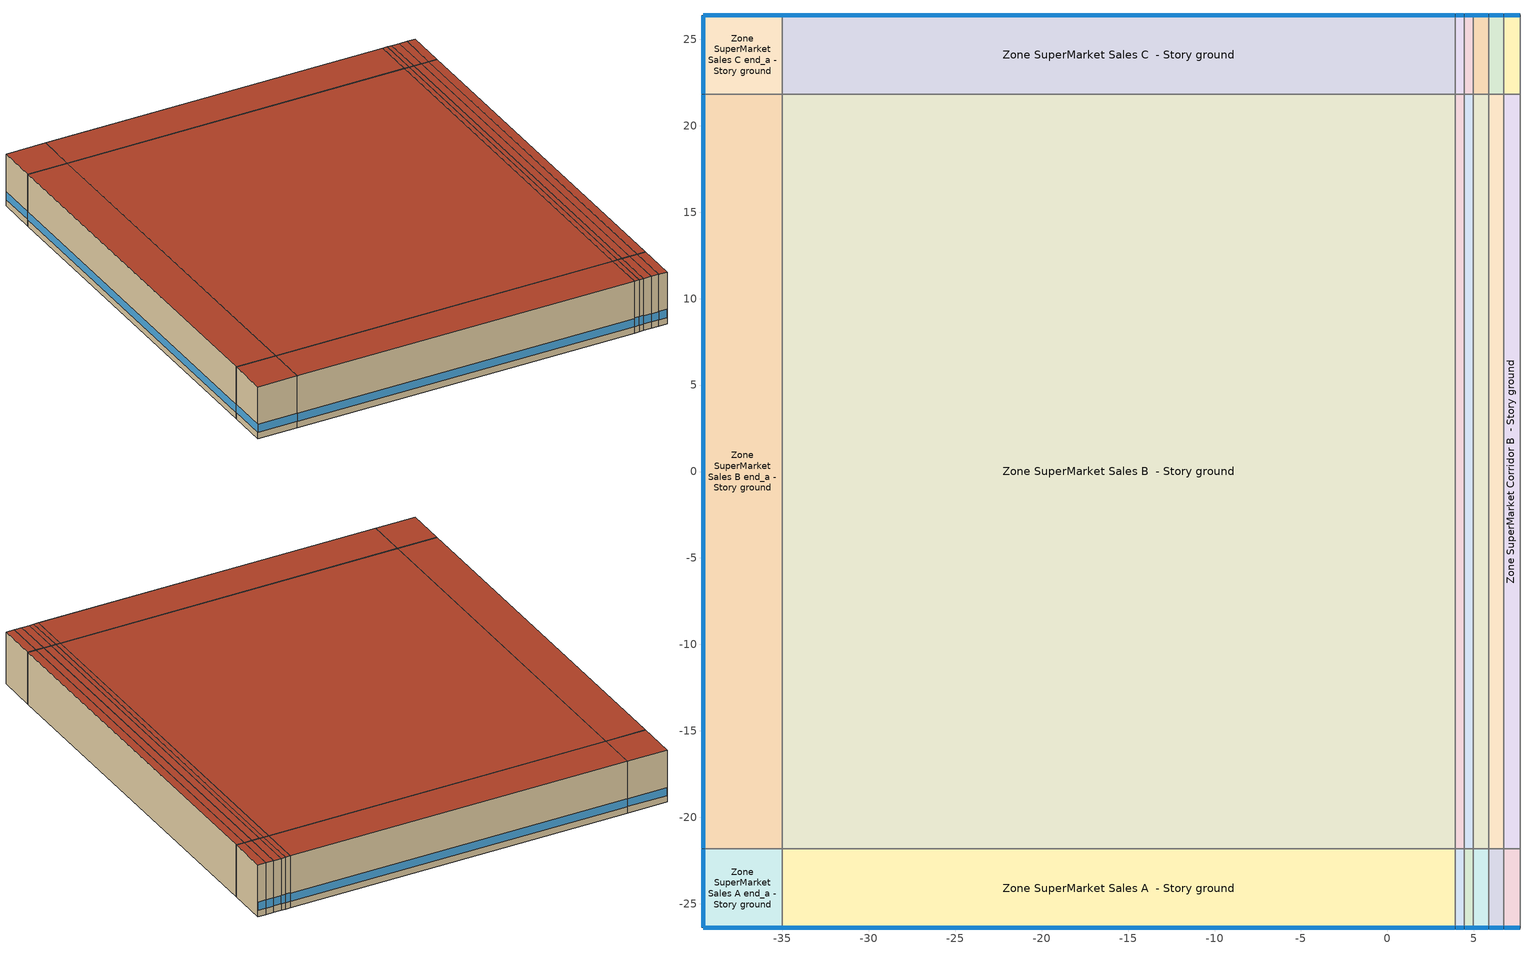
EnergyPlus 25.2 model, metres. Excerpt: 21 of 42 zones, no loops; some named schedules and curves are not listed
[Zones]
Zone SuperMarket Corridor A  - Story ground
 floor ground (Foundation F 0.9W/m*K Perim 0.93m Area 4.27m2): 6.74,-26.4 6.74,-21.82 7.67,-21.82 7.67,-26.4 z0
 wall outside (Typical Insulated Exterior Mass Wall R-11.11): 6.74,-26.4 7.67,-26.4 z0:6.1
 wall to Zone SuperMarket Meeting A  - Story ground (Typical Interior Wall): 6.74,-21.82 6.74,-26.4 z0:6.1
 wall to Zone SuperMarket Corridor B  - Story ground (Typical Interior Wall): 7.67,-21.82 6.74,-21.82 z0:6.1
 wall to Zone SuperMarket Elec/MechRoom A  - Story ground (Typical Interior Wall): 7.67,-26.4 7.67,-21.82 z0:6.1
 window (U 0.36 SHGC 0.38 Simple Glazing): 6.76,-26.4 7.65,-26.4 z0.76:1.73
 roof outside (Typical IEAD Roof R-31.25): 7.67,-26.4 7.67,-21.82 6.74,-21.82 6.74,-26.4 z6.1
Zone SuperMarket Corridor B  - Story ground
 floor ground (Foundation F 0.9W/m*K Perim 0.0m Area 40.79m2): 6.74,-21.82 6.74,21.82 7.67,21.82 7.67,-21.82 z0
 wall to Zone SuperMarket Meeting B  - Story ground (Typical Interior Wall): 6.74,21.82 6.74,-21.82 z0:6.1
 wall to Zone SuperMarket Corridor C  - Story ground (Typical Interior Wall): 7.67,21.82 6.74,21.82 z0:6.1
 wall to Zone SuperMarket Elec/MechRoom B  - Story ground (Typical Interior Wall): 7.67,-21.82 7.67,21.82 z0:6.1
 roof outside (Typical IEAD Roof R-31.25): 7.67,-21.82 7.67,21.82 6.74,21.82 6.74,-21.82 z6.1
Zone SuperMarket Corridor C  - Story ground
 floor ground (Foundation F 0.9W/m*K Perim 0.93m Area 4.27m2): 6.74,21.82 6.74,26.4 7.67,26.4 7.67,21.82 z0
 wall outside (Typical Insulated Exterior Mass Wall R-11.11): 7.67,26.4 6.74,26.4 z0:6.1
 wall to Zone SuperMarket Meeting C  - Story ground (Typical Interior Wall): 6.74,26.4 6.74,21.82 z0:6.1
 wall to Zone SuperMarket Elec/MechRoom C  - Story ground (Typical Interior Wall): 7.67,21.82 7.67,26.4 z0:6.1
 window (U 0.36 SHGC 0.38 Simple Glazing): 7.65,26.4 6.76,26.4 z0.76:1.73
 roof outside (Typical IEAD Roof R-31.25): 7.67,21.82 7.67,26.4 6.74,26.4 6.74,21.82 z6.1
Zone SuperMarket Dining A  - Story ground
 floor ground (Foundation F 0.9W/m*K Perim 0.88m Area 4.02m2): 4.98,-26.4 4.98,-21.82 5.86,-21.82 5.86,-26.4 z0
 wall outside (Typical Insulated Exterior Mass Wall R-11.11): 4.98,-26.4 5.86,-26.4 z0:6.1
 wall to Zone SuperMarket Vestibule A  - Story ground (Typical Interior Wall): 4.98,-21.82 4.98,-26.4 z0:6.1
 wall to Zone SuperMarket Dining B  - Story ground (Typical Interior Wall): 5.86,-21.82 4.98,-21.82 z0:6.1
 wall to Zone SuperMarket Meeting A  - Story ground (Typical Interior Wall): 5.86,-26.4 5.86,-21.82 z0:6.1
 window (U 0.36 SHGC 0.38 Simple Glazing): 5.01,-26.4 5.83,-26.4 z0.76:1.73
 roof outside (Typical IEAD Roof R-31.25): 5.86,-26.4 5.86,-21.82 4.98,-21.82 4.98,-26.4 z6.1
Zone SuperMarket Dining B  - Story ground
 floor ground (Foundation F 0.9W/m*K Perim 0.0m Area 38.37m2): 4.98,-21.82 4.98,21.82 5.86,21.82 5.86,-21.82 z0
 wall to Zone SuperMarket Vestibule B  - Story ground (Typical Interior Wall): 4.98,21.82 4.98,-21.82 z0:6.1
 wall to Zone SuperMarket Dining C  - Story ground (Typical Interior Wall): 5.86,21.82 4.98,21.82 z0:6.1
 wall to Zone SuperMarket Meeting B  - Story ground (Typical Interior Wall): 5.86,-21.82 5.86,21.82 z0:6.1
 roof outside (Typical IEAD Roof R-31.25): 5.86,-21.82 5.86,21.82 4.98,21.82 4.98,-21.82 z6.1
Zone SuperMarket Dining C  - Story ground
 floor ground (Foundation F 0.9W/m*K Perim 0.88m Area 4.02m2): 4.98,21.82 4.98,26.4 5.86,26.4 5.86,21.82 z0
 wall outside (Typical Insulated Exterior Mass Wall R-11.11): 5.86,26.4 4.98,26.4 z0:6.1
 wall to Zone SuperMarket Vestibule C  - Story ground (Typical Interior Wall): 4.98,26.4 4.98,21.82 z0:6.1
 wall to Zone SuperMarket Meeting C  - Story ground (Typical Interior Wall): 5.86,21.82 5.86,26.4 z0:6.1
 window (U 0.36 SHGC 0.38 Simple Glazing): 5.83,26.4 5.01,26.4 z0.76:1.73
 roof outside (Typical IEAD Roof R-31.25): 5.86,21.82 5.86,26.4 4.98,26.4 4.98,21.82 z6.1
Zone SuperMarket Meeting A  - Story ground
 floor ground (Foundation F 0.9W/m*K Perim 0.88m Area 4.02m2): 5.86,-26.4 5.86,-21.82 6.74,-21.82 6.74,-26.4 z0
 wall outside (Typical Insulated Exterior Mass Wall R-11.11): 5.86,-26.4 6.74,-26.4 z0:6.1
 wall to Zone SuperMarket Meeting B  - Story ground (Typical Interior Wall): 6.74,-21.82 5.86,-21.82 z0:6.1
 window (U 0.36 SHGC 0.38 Simple Glazing): 5.89,-26.4 6.71,-26.4 z0.76:1.73
 roof outside (Typical IEAD Roof R-31.25): 6.74,-26.4 6.74,-21.82 5.86,-21.82 5.86,-26.4 z6.1
Zone SuperMarket Meeting B  - Story ground
 floor ground (Foundation F 0.9W/m*K Perim 0.0m Area 38.37m2): 5.86,-21.82 5.86,21.82 6.74,21.82 6.74,-21.82 z0
 wall to Zone SuperMarket Meeting C  - Story ground (Typical Interior Wall): 6.74,21.82 5.86,21.82 z0:6.1
 roof outside (Typical IEAD Roof R-31.25): 6.74,-21.82 6.74,21.82 5.86,21.82 5.86,-21.82 z6.1
Zone SuperMarket Meeting C  - Story ground
 floor ground (Foundation F 0.9W/m*K Perim 0.88m Area 4.02m2): 5.86,21.82 5.86,26.4 6.74,26.4 6.74,21.82 z0
 wall outside (Typical Insulated Exterior Mass Wall R-11.11): 6.74,26.4 5.86,26.4 z0:6.1
 window (U 0.36 SHGC 0.38 Simple Glazing): 6.71,26.4 5.89,26.4 z0.76:1.73
 roof outside (Typical IEAD Roof R-31.25): 6.74,21.82 6.74,26.4 5.86,26.4 5.86,21.82 z6.1
Zone SuperMarket Office A  - Story ground
 floor ground (Foundation F 0.9W/m*K Perim 0.53m Area 2.43m2): 3.92,-26.4 3.92,-21.82 4.45,-21.82 4.45,-26.4 z0
 wall outside (Typical Insulated Exterior Mass Wall R-11.11): 3.92,-26.4 4.45,-26.4 z0:6.1
 wall to Zone SuperMarket Sales A  - Story ground (Typical Interior Wall): 3.92,-21.82 3.92,-26.4 z0:6.1
 wall to Zone SuperMarket Office B  - Story ground (Typical Interior Wall): 4.45,-21.82 3.92,-21.82 z0:6.1
 wall to Zone SuperMarket Vestibule A  - Story ground (Typical Interior Wall): 4.45,-26.4 4.45,-21.82 z0:6.1
 window (U 0.36 SHGC 0.38 Simple Glazing): 3.95,-26.4 4.43,-26.4 z0.76:1.77
 roof outside (Typical IEAD Roof R-31.25): 4.45,-26.4 4.45,-21.82 3.92,-21.82 3.92,-26.4 z6.1
Zone SuperMarket Office B  - Story ground
 floor ground (Foundation F 0.9W/m*K Perim 0.0m Area 23.16m2): 3.92,-21.82 3.92,21.82 4.45,21.82 4.45,-21.82 z0
 wall to Zone SuperMarket Sales B  - Story ground (Typical Interior Wall): 3.92,21.82 3.92,-21.82 z0:6.1
 wall to Zone SuperMarket Office C  - Story ground (Typical Interior Wall): 4.45,21.82 3.92,21.82 z0:6.1
 wall to Zone SuperMarket Vestibule B  - Story ground (Typical Interior Wall): 4.45,-21.82 4.45,21.82 z0:6.1
 roof outside (Typical IEAD Roof R-31.25): 4.45,-21.82 4.45,21.82 3.92,21.82 3.92,-21.82 z6.1
Zone SuperMarket Office C  - Story ground
 floor ground (Foundation F 0.9W/m*K Perim 0.53m Area 2.43m2): 3.92,21.82 3.92,26.4 4.45,26.4 4.45,21.82 z0
 wall outside (Typical Insulated Exterior Mass Wall R-11.11): 4.45,26.4 3.92,26.4 z0:6.1
 wall to Zone SuperMarket Sales C  - Story ground (Typical Interior Wall): 3.92,26.4 3.92,21.82 z0:6.1
 wall to Zone SuperMarket Vestibule C  - Story ground (Typical Interior Wall): 4.45,21.82 4.45,26.4 z0:6.1
 window (U 0.36 SHGC 0.38 Simple Glazing): 4.43,26.4 3.95,26.4 z0.76:1.77
 roof outside (Typical IEAD Roof R-31.25): 4.45,21.82 4.45,26.4 3.92,26.4 3.92,21.82 z6.1
Zone SuperMarket Sales A  - Story ground
 floor ground (Foundation F 0.9W/m*K Perim 38.94m Area 178.05m2): -35.02,-26.4 -35.02,-21.82 3.92,-21.82 3.92,-26.4 z0
 wall outside (Typical Insulated Exterior Mass Wall R-11.11): -35.02,-26.4 3.92,-26.4 z0:6.1
 wall to Zone SuperMarket Sales A end_a - Story ground (Typical Interior Wall): -35.02,-21.82 -35.02,-26.4 z0:6.1
 wall to Zone SuperMarket Sales B  - Story ground (Typical Interior Wall): 3.92,-21.82 -35.02,-21.82 z0:6.1
 window (U 0.36 SHGC 0.38 Simple Glazing): -35,-26.4 3.89,-26.4 z0.76:1.68
 roof outside (Typical IEAD Roof R-31.25): 3.92,-26.4 3.92,-21.82 -35.02,-21.82 -35.02,-26.4 z6.1
Zone SuperMarket Sales A end_a - Story ground
 floor ground (Foundation F 0.9W/m*K Perim 9.14m Area 20.9m2): -39.59,-26.4 -39.59,-21.82 -35.02,-21.82 -35.02,-26.4 z0
 wall outside (Typical Insulated Exterior Mass Wall R-11.11): -39.59,-21.82 -39.59,-26.4 -35.02,-26.4 z0:6.1
 wall to Zone SuperMarket Sales B end_a - Story ground (Typical Interior Wall): -35.02,-21.82 -39.59,-21.82 z0:6.1
 window (U 0.36 SHGC 0.38 Simple Glazing): -39.59,-21.85 -39.59,-26.37 / -39.57,-26.4 -35.05,-26.4 z0.76:1.69
 roof outside (Typical IEAD Roof R-31.25): -35.02,-26.4 -35.02,-21.82 -39.59,-21.82 -39.59,-26.4 z6.1
Zone SuperMarket Sales B  - Story ground
 floor ground (Foundation F 0.9W/m*K Perim 0.0m Area 1699.8m2): -35.02,-21.82 -35.02,21.82 3.92,21.82 3.92,-21.82 z0
 wall to Zone SuperMarket Sales B end_a - Story ground (Typical Interior Wall): -35.02,21.82 -35.02,-21.82 z0:6.1
 wall to Zone SuperMarket Sales C  - Story ground (Typical Interior Wall): 3.92,21.82 -35.02,21.82 z0:6.1
 roof outside (Typical IEAD Roof R-31.25): 3.92,-21.82 3.92,21.82 -35.02,21.82 -35.02,-21.82 z6.1
Zone SuperMarket Sales B end_a - Story ground
 floor ground (Foundation F 0.9W/m*K Perim 43.65m Area 199.56m2): -39.59,-21.82 -39.59,21.82 -35.02,21.82 -35.02,-21.82 z0
 wall outside (Typical Insulated Exterior Mass Wall R-11.11): -39.59,21.82 -39.59,-21.82 z0:6.1
 wall to Zone SuperMarket Sales C end_a - Story ground (Typical Interior Wall): -35.02,21.82 -39.59,21.82 z0:6.1
 window (U 0.36 SHGC 0.38 Simple Glazing): -39.59,21.8 -39.59,-21.8 z0.76:1.68
 roof outside (Typical IEAD Roof R-31.25): -35.02,-21.82 -35.02,21.82 -39.59,21.82 -39.59,-21.82 z6.1
Zone SuperMarket Sales C  - Story ground
 floor ground (Foundation F 0.9W/m*K Perim 38.94m Area 178.05m2): -35.02,21.82 -35.02,26.4 3.92,26.4 3.92,21.82 z0
 wall outside (Typical Insulated Exterior Mass Wall R-11.11): 3.92,26.4 -35.02,26.4 z0:6.1
 wall to Zone SuperMarket Sales C end_a - Story ground (Typical Interior Wall): -35.02,26.4 -35.02,21.82 z0:6.1
 window (U 0.36 SHGC 0.38 Simple Glazing): 3.89,26.4 -35,26.4 z0.76:1.68
 roof outside (Typical IEAD Roof R-31.25): 3.92,21.82 3.92,26.4 -35.02,26.4 -35.02,21.82 z6.1
Zone SuperMarket Sales C end_a - Story ground
 floor ground (Foundation F 0.9W/m*K Perim 9.14m Area 20.9m2): -39.59,21.82 -39.59,26.4 -35.02,26.4 -35.02,21.82 z0
 wall outside (Typical Insulated Exterior Mass Wall R-11.11): -35.02,26.4 -39.59,26.4 -39.59,21.82 z0:6.1
 window (U 0.36 SHGC 0.38 Simple Glazing): -39.59,26.37 -39.59,21.85 / -35.05,26.4 -39.57,26.4 z0.76:1.69
 roof outside (Typical IEAD Roof R-31.25): -35.02,21.82 -35.02,26.4 -39.59,26.4 -39.59,21.82 z6.1
Zone SuperMarket Vestibule A  - Story ground
 floor ground (Foundation F 0.9W/m*K Perim 0.53m Area 2.43m2): 4.45,-26.4 4.45,-21.82 4.98,-21.82 4.98,-26.4 z0
 wall outside (Typical Insulated Exterior Mass Wall R-11.11): 4.45,-26.4 4.98,-26.4 z0:6.1
 wall to Zone SuperMarket Vestibule B  - Story ground (Typical Interior Wall): 4.98,-21.82 4.45,-21.82 z0:6.1
 window (U 0.36 SHGC 0.38 Simple Glazing): 4.48,-26.4 4.96,-26.4 z0.76:1.77
 roof outside (Typical IEAD Roof R-31.25): 4.98,-26.4 4.98,-21.82 4.45,-21.82 4.45,-26.4 z6.1
Zone SuperMarket Vestibule B  - Story ground
 floor ground (Foundation F 0.9W/m*K Perim 0.0m Area 23.16m2): 4.45,-21.82 4.45,21.82 4.98,21.82 4.98,-21.82 z0
 wall to Zone SuperMarket Vestibule C  - Story ground (Typical Interior Wall): 4.98,21.82 4.45,21.82 z0:6.1
 roof outside (Typical IEAD Roof R-31.25): 4.98,-21.82 4.98,21.82 4.45,21.82 4.45,-21.82 z6.1
Zone SuperMarket Vestibule C  - Story ground
 floor ground (Foundation F 0.9W/m*K Perim 0.53m Area 2.43m2): 4.45,21.82 4.45,26.4 4.98,26.4 4.98,21.82 z0
 wall outside (Typical Insulated Exterior Mass Wall R-11.11): 4.98,26.4 4.45,26.4 z0:6.1
 window (U 0.36 SHGC 0.38 Simple Glazing): 4.96,26.4 4.48,26.4 z0.76:1.77
 roof outside (Typical IEAD Roof R-31.25): 4.98,21.82 4.98,26.4 4.45,26.4 4.45,21.82 z6.1
[Building]
90.1-2019|SuperMarket
[Site:Location]
Boston Logan IntL Arpt_MA_USA: Latitude {deg}=42.37; Longitude {deg}=-71.02; Time Zone {hr}=-5; Elevation {m}=6
[Site:GroundTemperature:FCfactorMethod]
January Ground Temperature {C}=12.2; February Ground Temperature {C}=6.3; March Ground Temperature {C}=2.2; April Ground Temperature {C}=-3; May Ground Temperature {C}=-0.5; June Ground Temperature {C}=3.8; July Ground Temperature {C}=8.6; August Ground Temperature {C}=14.9; September Ground Temperature {C}=18.9; October Ground Temperature {C}=23.4; November Ground Temperature {C}=21.7; December Ground Temperature {C}=18.1
[Site:WaterMainsTemperature]
Calculation Method=Correlation; Annual Average Outdoor Air Temperature {C}=10.55; Maximum Difference In Monthly Average Outdoor Air Temperatures {deltaC}=26.4; Temperature Multiplier=1; Temperature Offset {deltaC}=0
[SizingPeriod:DesignDay] Day of Month=21; Dry-Bulb Temperature Range Modifier Type=DefaultMultipliers; Humidity Condition Type=Wetbulb; Barometric Pressure {Pa}=101253; Rain Indicator=No; Snow Indicator=No; Daylight Saving Time Indicator=No; Begin Environment Reset Mode=FullResetAtBeginEnvironment
Name | Month | Day Type | Maximum Dry-Bulb Temperature {C} | Daily Dry-Bulb Temperature Range {deltaC} | Wetbulb or DewPoint at Maximum Dry-Bulb {C} | Wind Speed {m/s} | Wind Direction {deg} | Solar Model Indicator | ASHRAE Clear Sky Optical Depth for Beam Irradiance (taub) | ASHRAE Clear Sky Optical Depth for Diffuse Irradiance (taud) | Sky Clearness
Boston Logan IntL Arpt Ann Clg .4% Condns DB=>MWB 1 | 7 | SummerDesignDay | 32.7 | 8.4 | 22.9 | 6.3 | 270 | ASHRAETau | 0.488 | 1.95
Boston Logan IntL Arpt Ann Clg .4% Condns WB=>MDB 1 | 7 | SummerDesignDay | 30.2 | 8.4 | 24.6 | 6.3 | 270 | ASHRAETau | 0.488 | 1.95
Boston Logan IntL Arpt Ann Htg 99.6% Condns DB 1 | 1 | WinterDesignDay | -13.6 | 0 | -13.6 | 7.2 | 320 | ASHRAEClearSky |  |  | 0
[Material] Thermal Absorptance=0.9
Name | Roughness | Thickness {m} | Conductivity {W/m-K} | Density {kg/m3} | Specific Heat {J/kg-K} | Solar Absorptance | Visible Absorptance
1/2IN Gypsum | Smooth | 0.0127 | 0.16 | 784.9 | 830 | 0.4 | 0.4
1IN Stucco | Smooth | 0.0253 | 0.6918 | 1858 | 837 | 0.7 | 0.92
8IN CONCRETE HW RefBldg | Rough | 0.2032 | 1.311 | 2240 | 836.8 | 0.7 | 0.7
G01 13mm gypsum board | Smooth | 0.0127 | 0.160031 | 800.001 | 1090.73 | 0.7 | 0.5
Metal Roof Surface | Smooth | 0.0008 | 45.28 | 7824 | 500 | 0.7 | 0.7
Roof Membrane | VeryRough | 0.0095 | 0.16 | 1121.29 | 1460 | 0.7 | 0.7
Std Wood 6inch | MediumSmooth | 0.15 | 0.12 | 540 | 1210 | 0.7 | 0.7
[Material:NoMass] Roughness=Smooth; Thermal Absorptance=0.9; Solar Absorptance=0.7; Visible Absorptance=0.7
Name | Thermal Resistance {m2-K/W}
Typical Insulation R-30.13 | 5.30668
Typical Insulation R-8.72 | 1.53614
[WindowMaterial:SimpleGlazingSystem]
U 0.36 SHGC 0.38 Simple Glazing: U-Factor {W/m2-K}=2.04417; Solar Heat Gain Coefficient=0.38; Visible Transmittance=0.81
[Construction]
InteriorFurnishings: Std Wood 6inch
Typical IEAD Roof R-31.25: Roof Membrane, Typical Insulation R-30.13, Metal Roof Surface
Typical Insulated Exterior Mass Wall R-11.11: 1IN Stucco, 8IN CONCRETE HW RefBldg, Typical Insulation R-8.72, 1/2IN Gypsum
Typical Interior Wall: G01 13mm gypsum board, G01 13mm gypsum board
U 0.36 SHGC 0.38 Simple Glazing: U 0.36 SHGC 0.38 Simple Glazing
[Construction:FfactorGroundFloor] F-Factor {W/m-K}=0.899982
Name | Area {m2} | PerimeterExposed {m}
Foundation F 0.9W/m*K Perim 0.0m Area 1699.8m2 | 1699.8 | 0
Foundation F 0.9W/m*K Perim 0.0m Area 23.16m2 | 23.1587 | 0
Foundation F 0.9W/m*K Perim 0.0m Area 38.37m2 | 38.3675 | 0
Foundation F 0.9W/m*K Perim 0.0m Area 40.79m2 | 40.787 | 0
Foundation F 0.9W/m*K Perim 0.53m Area 2.43m2 | 2.42576 | 0.530569
Foundation F 0.9W/m*K Perim 0.88m Area 4.02m2 | 4.0188 | 0.879002
Foundation F 0.9W/m*K Perim 0.93m Area 4.27m2 | 4.27223 | 0.934434
Foundation F 0.9W/m*K Perim 38.94m Area 178.05m2 | 178.045 | 38.9426
Foundation F 0.9W/m*K Perim 43.65m Area 199.56m2 | 199.563 | 43.6489
Foundation F 0.9W/m*K Perim 9.14m Area 20.9m2 | 20.9032 | 9.144
[Zone] Multiplier=1; Part of Total Floor Area=Yes
Zone SuperMarket Corridor A  - Story ground; Zone SuperMarket Corridor B  - Story ground; Zone SuperMarket Corridor C  - Story ground; Zone SuperMarket Dining A  - Story ground; Zone SuperMarket Dining B  - Story ground; Zone SuperMarket Dining C  - Story ground; Zone SuperMarket Meeting A  - Story ground; Zone SuperMarket Meeting B  - Story ground; Zone SuperMarket Meeting C  - Story ground; Zone SuperMarket Office A  - Story ground; Zone SuperMarket Office B  - Story ground; Zone SuperMarket Office C  - Story ground; Zone SuperMarket Sales A  - Story ground; Zone SuperMarket Sales A end_a - Story ground; Zone SuperMarket Sales B  - Story ground; Zone SuperMarket Sales B end_a - Story ground; Zone SuperMarket Sales C  - Story ground; Zone SuperMarket Sales C end_a - Story ground; Zone SuperMarket Vestibule A  - Story ground; Zone SuperMarket Vestibule B  - Story ground; Zone SuperMarket Vestibule C  - Story ground
[Space]
Name | Zone | Space Type
SuperMarket Corridor A  - Story ground | Zone SuperMarket Corridor A  - Story ground | SuperMarket Corridor - 90.1-2019
SuperMarket Corridor B  - Story ground | Zone SuperMarket Corridor B  - Story ground | SuperMarket Corridor - 90.1-2019
SuperMarket Corridor C  - Story ground | Zone SuperMarket Corridor C  - Story ground | SuperMarket Corridor - 90.1-2019
SuperMarket Dining A  - Story ground | Zone SuperMarket Dining A  - Story ground | SuperMarket Dining - 90.1-2019
SuperMarket Dining B  - Story ground | Zone SuperMarket Dining B  - Story ground | SuperMarket Dining - 90.1-2019
SuperMarket Dining C  - Story ground | Zone SuperMarket Dining C  - Story ground | SuperMarket Dining - 90.1-2019
SuperMarket Meeting A  - Story ground | Zone SuperMarket Meeting A  - Story ground | SuperMarket Meeting - 90.1-2019
SuperMarket Meeting B  - Story ground | Zone SuperMarket Meeting B  - Story ground | SuperMarket Meeting - 90.1-2019
SuperMarket Meeting C  - Story ground | Zone SuperMarket Meeting C  - Story ground | SuperMarket Meeting - 90.1-2019
SuperMarket Office A  - Story ground | Zone SuperMarket Office A  - Story ground | SuperMarket Office - 90.1-2019
SuperMarket Office B  - Story ground | Zone SuperMarket Office B  - Story ground | SuperMarket Office - 90.1-2019
SuperMarket Office C  - Story ground | Zone SuperMarket Office C  - Story ground | SuperMarket Office - 90.1-2019
SuperMarket Sales A  - Story ground | Zone SuperMarket Sales A  - Story ground | SuperMarket Sales - 90.1-2019
SuperMarket Sales A end_a - Story ground | Zone SuperMarket Sales A end_a - Story ground | SuperMarket Sales - 90.1-2019
SuperMarket Sales B  - Story ground | Zone SuperMarket Sales B  - Story ground | SuperMarket Sales - 90.1-2019
SuperMarket Sales B end_a - Story ground | Zone SuperMarket Sales B end_a - Story ground | SuperMarket Sales - 90.1-2019
SuperMarket Sales C  - Story ground | Zone SuperMarket Sales C  - Story ground | SuperMarket Sales - 90.1-2019
SuperMarket Sales C end_a - Story ground | Zone SuperMarket Sales C end_a - Story ground | SuperMarket Sales - 90.1-2019
SuperMarket Vestibule A  - Story ground | Zone SuperMarket Vestibule A  - Story ground | SuperMarket Vestibule - 90.1-2019
SuperMarket Vestibule B  - Story ground | Zone SuperMarket Vestibule B  - Story ground | SuperMarket Vestibule - 90.1-2019
SuperMarket Vestibule C  - Story ground | Zone SuperMarket Vestibule C  - Story ground | SuperMarket Vestibule - 90.1-2019
[SpaceList]
SuperMarket Corridor - 90.1-2019: SuperMarket Corridor A  - Story ground, SuperMarket Corridor C  - Story ground, SuperMarket Corridor B  - Story ground
SuperMarket Dining - 90.1-2019: SuperMarket Dining A  - Story ground, SuperMarket Dining C  - Story ground, SuperMarket Dining B  - Story ground
SuperMarket Meeting - 90.1-2019: SuperMarket Meeting C  - Story ground, SuperMarket Meeting B  - Story ground, SuperMarket Meeting A  - Story ground
SuperMarket Office - 90.1-2019: SuperMarket Office C  - Story ground, SuperMarket Office A  - Story ground, SuperMarket Office B  - Story ground
SuperMarket Sales - 90.1-2019: SuperMarket Sales A end_a - Story ground, SuperMarket Sales A  - Story ground, SuperMarket Sales C  - Story ground, SuperMarket Sales C end_a - Story ground, SuperMarket Sales B  - Story ground, SuperMarket Sales B end_a - Story ground
SuperMarket Vestibule - 90.1-2019: SuperMarket Vestibule B  - Story ground, SuperMarket Vestibule A  - Story ground, SuperMarket Vestibule C  - Story ground
[Lights] Schedule=SuperMarket Bldg Light; Design Level Calculation Method=Watts/Area; Return Air Fraction=0; Fraction Radiant=0.7; Fraction Visible=0.2; Fraction Replaceable=1
Name | Zone or ZoneList or Space or SpaceList | Watts per Floor Area {W/m2}
SuperMarket Corridor Lights | SuperMarket Corridor - 90.1-2019 | 4.4132
SuperMarket Dining Lights | SuperMarket Dining - 90.1-2019 | 4.62848
SuperMarket Meeting Lights | SuperMarket Meeting - 90.1-2019 | 10.441
SuperMarket Office Lights | SuperMarket Office - 90.1-2019 | 7.96529
SuperMarket Sales Lights | SuperMarket Sales - 90.1-2019 | 11.3021
SuperMarket Vestibule Lights | SuperMarket Vestibule - 90.1-2019 | 4.4132
[People] Number of People Schedule=SuperMarket Bldg Occ; Number of People Calculation Method=People/Area; Fraction Radiant=0.3; Activity Level Schedule=SuperMarket Activity; Work Efficiency Schedule=Work Efficiency Schedule; Clothing Insulation Calculation Method=ClothingInsulationSchedule; Clothing Insulation Schedule=Clothing Schedule; Air Velocity Schedule=Air Velocity Schedule; Thermal Comfort Model 1 Type=AdaptiveASH55
Name | Zone or ZoneList or Space or SpaceList | People per Floor Area {person/m2}
SuperMarket Corridor People | SuperMarket Corridor - 90.1-2019 | 0.0861113
SuperMarket Dining People | SuperMarket Dining - 90.1-2019 | 0.753474
SuperMarket Meeting People | SuperMarket Meeting - 90.1-2019 | 0.538196
SuperMarket Office People | SuperMarket Office - 90.1-2019 | 0.0538196
SuperMarket Sales People | SuperMarket Sales - 90.1-2019 | 0.0861113
SuperMarket Vestibule People | SuperMarket Vestibule - 90.1-2019 | 0.0861113
[ElectricEquipment] Schedule=SuperMarket Bldg Equip New; Design Level Calculation Method=Watts/Area; Fraction Latent=0; Fraction Radiant=0.5; Fraction Lost=0
Name | Zone or ZoneList or Space or SpaceList | Watts per Floor Area {W/m2}
SuperMarket Dining Elec Equip | SuperMarket Dining - 90.1-2019 | 41.2258
SuperMarket Sales Elec Equip | SuperMarket Sales - 90.1-2019 | 10.9792
[InternalMass] Construction=InteriorFurnishings
Name | Zone or ZoneList | Space or SpaceList | Surface Area {m2}
SuperMarket Corridor A  - Story ground Mass | Zone SuperMarket Corridor A  - Story ground | SuperMarket Corridor A  - Story ground | 8.54447
SuperMarket Corridor B  - Story ground Mass | Zone SuperMarket Corridor B  - Story ground | SuperMarket Corridor B  - Story ground | 81.5741
SuperMarket Corridor C  - Story ground Mass | Zone SuperMarket Corridor C  - Story ground | SuperMarket Corridor C  - Story ground | 8.54447
SuperMarket Dining A  - Story ground Mass | Zone SuperMarket Dining A  - Story ground | SuperMarket Dining A  - Story ground | 8.03759
SuperMarket Dining B  - Story ground Mass | Zone SuperMarket Dining B  - Story ground | SuperMarket Dining B  - Story ground | 76.7349
SuperMarket Dining C  - Story ground Mass | Zone SuperMarket Dining C  - Story ground | SuperMarket Dining C  - Story ground | 8.03759
SuperMarket Meeting A  - Story ground Mass | Zone SuperMarket Meeting A  - Story ground | SuperMarket Meeting A  - Story ground | 8.03759
SuperMarket Meeting B  - Story ground Mass | Zone SuperMarket Meeting B  - Story ground | SuperMarket Meeting B  - Story ground | 76.7349
SuperMarket Meeting C  - Story ground Mass | Zone SuperMarket Meeting C  - Story ground | SuperMarket Meeting C  - Story ground | 8.03759
SuperMarket Office A  - Story ground Mass | Zone SuperMarket Office A  - Story ground | SuperMarket Office A  - Story ground | 4.85152
SuperMarket Office B  - Story ground Mass | Zone SuperMarket Office B  - Story ground | SuperMarket Office B  - Story ground | 46.3175
SuperMarket Office C  - Story ground Mass | Zone SuperMarket Office C  - Story ground | SuperMarket Office C  - Story ground | 4.85152
SuperMarket Sales A  - Story ground Mass | Zone SuperMarket Sales A  - Story ground | SuperMarket Sales A  - Story ground | 356.091
SuperMarket Sales A end_a - Story ground Mass | Zone SuperMarket Sales A end_a - Story ground | SuperMarket Sales A end_a - Story ground | 41.8064
SuperMarket Sales B  - Story ground Mass | Zone SuperMarket Sales B  - Story ground | SuperMarket Sales B  - Story ground | 3399.6
SuperMarket Sales B end_a - Story ground Mass | Zone SuperMarket Sales B end_a - Story ground | SuperMarket Sales B end_a - Story ground | 399.126
SuperMarket Sales C  - Story ground Mass | Zone SuperMarket Sales C  - Story ground | SuperMarket Sales C  - Story ground | 356.091
SuperMarket Sales C end_a - Story ground Mass | Zone SuperMarket Sales C end_a - Story ground | SuperMarket Sales C end_a - Story ground | 41.8064
[ZoneInfiltration:DesignFlowRate] Design Flow Rate Calculation Method=Flow/ExteriorArea; Flow Rate per Exterior Surface Area {m3/s-m2}=0.000570329; Velocity Term Coefficient=0; Density Basis=Outdoor
Name | Zone or ZoneList or Space or SpaceList | Schedule | Constant Term Coefficient | Temperature Term Coefficient | Velocity Squared Term Coefficient
SuperMarket Corridor A  - Story ground HVAC Off Infiltration | SuperMarket Corridor A  - Story ground | Infiltration HVAC Off Schedule | 0 | 0.01 | 0.0493
SuperMarket Corridor A  - Story ground HVAC On Infiltration | SuperMarket Corridor A  - Story ground | Infiltration HVAC On Schedule | -0.0441 | 0.0066 | 0.0376
SuperMarket Corridor B  - Story ground HVAC Off Infiltration | SuperMarket Corridor B  - Story ground | Infiltration HVAC Off Schedule | 0 | 0.01 | 0.0493
SuperMarket Corridor B  - Story ground HVAC On Infiltration | SuperMarket Corridor B  - Story ground | Infiltration HVAC On Schedule | -0.0441 | 0.0066 | 0.0376
SuperMarket Corridor C  - Story ground HVAC Off Infiltration | SuperMarket Corridor C  - Story ground | Infiltration HVAC Off Schedule | 0 | 0.01 | 0.0493
SuperMarket Corridor C  - Story ground HVAC On Infiltration | SuperMarket Corridor C  - Story ground | Infiltration HVAC On Schedule | -0.0441 | 0.0066 | 0.0376
SuperMarket Dining A  - Story ground HVAC Off Infiltration | SuperMarket Dining A  - Story ground | Infiltration HVAC Off Schedule | 0 | 0.01 | 0.0493
SuperMarket Dining A  - Story ground HVAC On Infiltration | SuperMarket Dining A  - Story ground | Infiltration HVAC On Schedule | -0.0441 | 0.0066 | 0.0376
SuperMarket Dining B  - Story ground HVAC Off Infiltration | SuperMarket Dining B  - Story ground | Infiltration HVAC Off Schedule | 0 | 0.01 | 0.0493
SuperMarket Dining B  - Story ground HVAC On Infiltration | SuperMarket Dining B  - Story ground | Infiltration HVAC On Schedule | -0.0441 | 0.0066 | 0.0376
SuperMarket Dining C  - Story ground HVAC Off Infiltration | SuperMarket Dining C  - Story ground | Infiltration HVAC Off Schedule | 0 | 0.01 | 0.0493
SuperMarket Dining C  - Story ground HVAC On Infiltration | SuperMarket Dining C  - Story ground | Infiltration HVAC On Schedule | -0.0441 | 0.0066 | 0.0376
SuperMarket Meeting A  - Story ground HVAC Off Infiltration | SuperMarket Meeting A  - Story ground | Infiltration HVAC Off Schedule | 0 | 0.01 | 0.0493
SuperMarket Meeting A  - Story ground HVAC On Infiltration | SuperMarket Meeting A  - Story ground | Infiltration HVAC On Schedule | -0.0441 | 0.0066 | 0.0376
SuperMarket Meeting B  - Story ground HVAC Off Infiltration | SuperMarket Meeting B  - Story ground | Infiltration HVAC Off Schedule | 0 | 0.01 | 0.0493
SuperMarket Meeting B  - Story ground HVAC On Infiltration | SuperMarket Meeting B  - Story ground | Infiltration HVAC On Schedule | -0.0441 | 0.0066 | 0.0376
SuperMarket Meeting C  - Story ground HVAC Off Infiltration | SuperMarket Meeting C  - Story ground | Infiltration HVAC Off Schedule | 0 | 0.01 | 0.0493
SuperMarket Meeting C  - Story ground HVAC On Infiltration | SuperMarket Meeting C  - Story ground | Infiltration HVAC On Schedule | -0.0441 | 0.0066 | 0.0376
SuperMarket Office A  - Story ground HVAC Off Infiltration | SuperMarket Office A  - Story ground | Infiltration HVAC Off Schedule | 0 | 0.01 | 0.0493
SuperMarket Office A  - Story ground HVAC On Infiltration | SuperMarket Office A  - Story ground | Infiltration HVAC On Schedule | -0.0441 | 0.0066 | 0.0376
SuperMarket Office B  - Story ground HVAC Off Infiltration | SuperMarket Office B  - Story ground | Infiltration HVAC Off Schedule | 0 | 0.01 | 0.0493
SuperMarket Office B  - Story ground HVAC On Infiltration | SuperMarket Office B  - Story ground | Infiltration HVAC On Schedule | -0.0441 | 0.0066 | 0.0376
SuperMarket Office C  - Story ground HVAC Off Infiltration | SuperMarket Office C  - Story ground | Infiltration HVAC Off Schedule | 0 | 0.01 | 0.0493
SuperMarket Office C  - Story ground HVAC On Infiltration | SuperMarket Office C  - Story ground | Infiltration HVAC On Schedule | -0.0441 | 0.0066 | 0.0376
SuperMarket Sales A  - Story ground HVAC Off Infiltration | SuperMarket Sales A  - Story ground | Infiltration HVAC Off Schedule | 0 | 0.01 | 0.0493
SuperMarket Sales A  - Story ground HVAC On Infiltration | SuperMarket Sales A  - Story ground | Infiltration HVAC On Schedule | -0.0441 | 0.0066 | 0.0376
SuperMarket Sales A end_a - Story ground HVAC Off Infiltration | SuperMarket Sales A end_a - Story ground | Infiltration HVAC Off Schedule | 0 | 0.01 | 0.0493
SuperMarket Sales A end_a - Story ground HVAC On Infiltration | SuperMarket Sales A end_a - Story ground | Infiltration HVAC On Schedule | -0.0441 | 0.0066 | 0.0376
SuperMarket Sales B  - Story ground HVAC Off Infiltration | SuperMarket Sales B  - Story ground | Infiltration HVAC Off Schedule | 0 | 0.01 | 0.0493
SuperMarket Sales B  - Story ground HVAC On Infiltration | SuperMarket Sales B  - Story ground | Infiltration HVAC On Schedule | -0.0441 | 0.0066 | 0.0376
SuperMarket Sales B end_a - Story ground HVAC Off Infiltration | SuperMarket Sales B end_a - Story ground | Infiltration HVAC Off Schedule | 0 | 0.01 | 0.0493
SuperMarket Sales B end_a - Story ground HVAC On Infiltration | SuperMarket Sales B end_a - Story ground | Infiltration HVAC On Schedule | -0.0441 | 0.0066 | 0.0376
SuperMarket Sales C  - Story ground HVAC Off Infiltration | SuperMarket Sales C  - Story ground | Infiltration HVAC Off Schedule | 0 | 0.01 | 0.0493
SuperMarket Sales C  - Story ground HVAC On Infiltration | SuperMarket Sales C  - Story ground | Infiltration HVAC On Schedule | -0.0441 | 0.0066 | 0.0376
SuperMarket Sales C end_a - Story ground HVAC Off Infiltration | SuperMarket Sales C end_a - Story ground | Infiltration HVAC Off Schedule | 0 | 0.01 | 0.0493
SuperMarket Sales C end_a - Story ground HVAC On Infiltration | SuperMarket Sales C end_a - Story ground | Infiltration HVAC On Schedule | -0.0441 | 0.0066 | 0.0376
SuperMarket Vestibule A  - Story ground HVAC Off Infiltration | SuperMarket Vestibule A  - Story ground | Infiltration HVAC Off Schedule | 0 | 0.01 | 0.0493
SuperMarket Vestibule A  - Story ground HVAC On Infiltration | SuperMarket Vestibule A  - Story ground | Infiltration HVAC On Schedule | -0.0441 | 0.0066 | 0.0376
SuperMarket Vestibule B  - Story ground HVAC Off Infiltration | SuperMarket Vestibule B  - Story ground | Infiltration HVAC Off Schedule | 0 | 0.01 | 0.0493
SuperMarket Vestibule B  - Story ground HVAC On Infiltration | SuperMarket Vestibule B  - Story ground | Infiltration HVAC On Schedule | -0.0441 | 0.0066 | 0.0376
SuperMarket Vestibule C  - Story ground HVAC Off Infiltration | SuperMarket Vestibule C  - Story ground | Infiltration HVAC Off Schedule | 0 | 0.01 | 0.0493
SuperMarket Vestibule C  - Story ground HVAC On Infiltration | SuperMarket Vestibule C  - Story ground | Infiltration HVAC On Schedule | -0.0441 | 0.0066 | 0.0376
[AvailabilityManager:NightCycle] Applicability Schedule=Always On Discrete; Control Type=CycleOnAny; Thermostat Tolerance {deltaC}=1.9999; Cycling Run Time Control Type=Thermostat; Cycling Run Time {s}=1800
Name | Fan Schedule
Availability Manager Night Cycle 34 | Zone SuperMarket Bakery A  - Story ground PSZ-AC Occ Sch
Availability Manager Night Cycle 36 | Zone SuperMarket Bakery B  - Story ground PSZ-AC Occ Sch
Availability Manager Night Cycle 35 | Zone SuperMarket Bakery C  - Story ground PSZ-AC Occ Sch
Availability Manager Night Cycle 1 | Zone SuperMarket Corridor A  - Story ground PSZ-AC Occ Sch
Availability Manager Night Cycle 2 | Zone SuperMarket Corridor B  - Story ground PSZ-AC Occ Sch
Availability Manager Night Cycle 3 | Zone SuperMarket Corridor C  - Story ground PSZ-AC Occ Sch
Availability Manager Night Cycle 40 | Zone SuperMarket Deli A  - Story ground PSZ-AC Occ Sch
Availability Manager Night Cycle 41 | Zone SuperMarket Deli B  - Story ground PSZ-AC Occ Sch
Availability Manager Night Cycle 42 | Zone SuperMarket Deli C  - Story ground PSZ-AC Occ Sch
Availability Manager Night Cycle 37 | Zone SuperMarket Dining A  - Story ground PSZ-AC Occ Sch
Availability Manager Night Cycle 38 | Zone SuperMarket Dining B  - Story ground PSZ-AC Occ Sch
Availability Manager Night Cycle 39 | Zone SuperMarket Dining C  - Story ground PSZ-AC Occ Sch
Availability Manager Night Cycle 14 | Zone SuperMarket DryStorage A  - Story ground PSZ-AC Occ Sch
Availability Manager Night Cycle 13 | Zone SuperMarket DryStorage B  - Story ground PSZ-AC Occ Sch
Availability Manager Night Cycle 15 | Zone SuperMarket DryStorage C  - Story ground PSZ-AC Occ Sch
Availability Manager Night Cycle 7 | Zone SuperMarket Elec/MechRoom A  - Story ground PSZ-AC Occ Sch
Availability Manager Night Cycle 8 | Zone SuperMarket Elec/MechRoom B  - Story ground PSZ-AC Occ Sch
Availability Manager Night Cycle 9 | Zone SuperMarket Elec/MechRoom C  - Story ground PSZ-AC Occ Sch
Availability Manager Night Cycle 19 | Zone SuperMarket Meeting A  - Story ground PSZ-AC Occ Sch
Availability Manager Night Cycle 20 | Zone SuperMarket Meeting B  - Story ground PSZ-AC Occ Sch
Availability Manager Night Cycle 21 | Zone SuperMarket Meeting C  - Story ground PSZ-AC Occ Sch
Availability Manager Night Cycle 16 | Zone SuperMarket Office A  - Story ground PSZ-AC Occ Sch
Availability Manager Night Cycle 17 | Zone SuperMarket Office B  - Story ground PSZ-AC Occ Sch
Availability Manager Night Cycle 18 | Zone SuperMarket Office C  - Story ground PSZ-AC Occ Sch
Availability Manager Night Cycle 22 | Zone SuperMarket Produce A  - Story ground PSZ-AC Occ Sch
Availability Manager Night Cycle 23 | Zone SuperMarket Produce A end_b - Story ground PSZ-AC Occ Sch
Availability Manager Night Cycle 24 | Zone SuperMarket Produce B  - Story ground PSZ-AC Occ Sch
Availability Manager Night Cycle 25 | Zone SuperMarket Produce B end_b - Story ground PSZ-AC Occ Sch
Availability Manager Night Cycle 26 | Zone SuperMarket Produce C  - Story ground PSZ-AC Occ Sch
Availability Manager Night Cycle 27 | Zone SuperMarket Produce C end_b - Story ground PSZ-AC Occ Sch
Availability Manager Night Cycle 10 | Zone SuperMarket Restroom A  - Story ground PSZ-AC Occ Sch
Availability Manager Night Cycle 11 | Zone SuperMarket Restroom B  - Story ground PSZ-AC Occ Sch
Availability Manager Night Cycle 12 | Zone SuperMarket Restroom C  - Story ground PSZ-AC Occ Sch
Availability Manager Night Cycle 29 | Zone SuperMarket Sales A  - Story ground PSZ-AC Occ Sch
Availability Manager Night Cycle 30 | Zone SuperMarket Sales A end_a - Story ground PSZ-AC Occ Sch
Availability Manager Night Cycle 31 | Zone SuperMarket Sales B  - Story ground PSZ-AC Occ Sch
Availability Manager Night Cycle 28 | Zone SuperMarket Sales B end_a - Story ground PSZ-AC Occ Sch
Availability Manager Night Cycle 33 | Zone SuperMarket Sales C  - Story ground PSZ-AC Occ Sch
Availability Manager Night Cycle 32 | Zone SuperMarket Sales C end_a - Story ground PSZ-AC Occ Sch
Availability Manager Night Cycle 4 | Zone SuperMarket Vestibule A  - Story ground PSZ-AC Occ Sch
Availability Manager Night Cycle 5 | Zone SuperMarket Vestibule B  - Story ground PSZ-AC Occ Sch
Availability Manager Night Cycle 6 | Zone SuperMarket Vestibule C  - Story ground PSZ-AC Occ Sch
[Exterior:Lights]
Name | Schedule | Design Level {W} | Control Option
Building Facades 0.15 W/ft^2 | Schedule Ruleset 1 | 2598.08 | ScheduleNameOnly
Main Entries 30.0 W/ft | Always On Discrete | 1080 | AstronomicalClock
Other Doors 20.0 W/ft | Always On Discrete | 1054.8 | AstronomicalClock
Parking Areas and Drives 0.04 W/ft^2 | Always On Discrete | 2615.42 | AstronomicalClock
[Refrigeration:System] Minimum Condensing Temperature {C}=21; Refrigeration System Working Fluid Type=R404a; Suction Temperature Control Type=ConstantSuctionTemperature; Sum UA Suction Piping {W/K}=0; Number of Compressor Stages=1; Intercooler Type=None; Shell-and-Coil Intercooler Effectiveness=0.8
Name | Refrigerated Case or Walkin or CaseAndWalkInList | Refrigeration Condenser | Compressor or CompressorList
LT Refrigeration System | LT Refrigeration System Case and Walkin List | Refrigeration Condenser Air Cooled 2 | LT Refrigeration System Compressor List
LT_Rack1 |  | LT_Rack1_Condenser | LT_Rack1 Compressor List
LT_Rack2 |  | LT_Rack2_Condenser | LT_Rack2 Compressor List
LT_Rack3 |  | LT_Rack3_Condenser | LT_Rack3 Compressor List
MT Refrigeration System | MT Refrigeration System Case and Walkin List | Refrigeration Condenser Air Cooled 1 | MT Refrigeration System Compressor List
MT_Rack1 |  | MT_Rack1_Condenser | MT_Rack1 Compressor List
MT_Rack2 |  | MT_Rack2_Condenser | MT_Rack2 Compressor List
MT_Rack3 |  | MT_Rack3_Condenser | MT_Rack3 Compressor List
MT_Rack4 |  | MT_Rack4_Condenser | MT_Rack4 Compressor List
MT_Rack5 |  | MT_Rack5_Condenser | MT_Rack5 Compressor List
MT_Rack6 |  | MT_Rack6_Condenser | MT_Rack6 Compressor List
[Refrigeration:Condenser:AirCooled] Condenser Fan Speed Control Type=VariableSpeed; Condenser Refrigerant Operating Charge Inventory {kg}=0; Condensate Receiver Refrigerant Inventory {kg}=0; Condensate Piping Refrigerant Inventory {kg}=0
Name | Rated Effective Total Heat Rejection Rate Curve | Rated Subcooling Temperature Difference {deltaC} | Rated Fan Power {W}
Refrigeration Condenser Air Cooled 2 | Condenser Heat Rejection Function of Temperature 1 | 0 | 1925.21
LT_Rack1_Condenser | Refrigeration Condenser Air Cooled HR Curve 7 | 0 | 7000
LT_Rack2_Condenser | Refrigeration Condenser Air Cooled HR Curve 8 | 0 | 7000
LT_Rack3_Condenser | Refrigeration Condenser Air Cooled HR Curve 9 | 0 | 7000
Refrigeration Condenser Air Cooled 1 | Condenser Heat Rejection Function of Temperature | 0 | 4102.71
MT_Rack1_Condenser | Refrigeration Condenser Air Cooled HR Curve 1 | 5 | 7000
MT_Rack2_Condenser | Refrigeration Condenser Air Cooled HR Curve 2 | 5 | 7000
MT_Rack3_Condenser | Refrigeration Condenser Air Cooled HR Curve 3 | 5 | 7000
MT_Rack4_Condenser | Refrigeration Condenser Air Cooled HR Curve 4 | 5 | 7000
MT_Rack5_Condenser | Refrigeration Condenser Air Cooled HR Curve 5 | 5 | 7000
MT_Rack6_Condenser | Refrigeration Condenser Air Cooled HR Curve 6 | 5 | 7000
[Refrigeration:CompressorList]
Name | Refrigeration Compressor Name 1 | Refrigeration Compressor Name 2 | Refrigeration Compressor Name 3 | Refrigeration Compressor Name 4 | Refrigeration Compressor Name 5 | Refrigeration Compressor Name 6 | Refrigeration Compressor Name 7 | Refrigeration Compressor Name 8 | Refrigeration Compressor Name 9 | Refrigeration Compressor Name 10 | Refrigeration Compressor Name 11 | Refrigeration Compressor Name 12 | Refrigeration Compressor Name 13 | Refrigeration Compressor Name 14 | Refrigeration Compressor Name 15
LT Refrigeration System Compressor List | LT Refrigeration System Compressor 1 | LT Refrigeration System Compressor 2 | LT Refrigeration System Compressor 3
LT_Rack1 Compressor List | ADVANCED_LT_Rack1_Comp1 | ADVANCED_LT_Rack1_Comp2 | ADVANCED_LT_Rack1_Comp3 | ADVANCED_LT_Rack1_Comp4 | ADVANCED_LT_Rack1_Comp5 | ADVANCED_LT_Rack1_Comp6 | ADVANCED_LT_Rack1_Comp7 | ADVANCED_LT_Rack1_Comp8 | ADVANCED_LT_Rack1_Comp9 | ADVANCED_LT_Rack1_Comp10 | ADVANCED_LT_Rack1_Comp11 | ADVANCED_LT_Rack1_Comp12 | ADVANCED_LT_Rack1_Comp13 | ADVANCED_LT_Rack1_Comp14 | ADVANCED_LT_Rack1_Comp15
LT_Rack2 Compressor List | ADVANCED_LT_Rack2_Comp1 | ADVANCED_LT_Rack2_Comp2 | ADVANCED_LT_Rack2_Comp3 | ADVANCED_LT_Rack2_Comp4 | ADVANCED_LT_Rack2_Comp5 | ADVANCED_LT_Rack2_Comp6 | ADVANCED_LT_Rack2_Comp7 | ADVANCED_LT_Rack2_Comp8 | ADVANCED_LT_Rack2_Comp9 | ADVANCED_LT_Rack2_Comp10 | ADVANCED_LT_Rack2_Comp11 | ADVANCED_LT_Rack2_Comp12 | ADVANCED_LT_Rack2_Comp13 | ADVANCED_LT_Rack2_Comp14 | ADVANCED_LT_Rack2_Comp15
LT_Rack3 Compressor List | ADVANCED_LT_Rack3_Comp1 | ADVANCED_LT_Rack3_Comp2 | ADVANCED_LT_Rack3_Comp3 | ADVANCED_LT_Rack3_Comp4 | ADVANCED_LT_Rack3_Comp5 | ADVANCED_LT_Rack3_Comp6 | ADVANCED_LT_Rack3_Comp7 | ADVANCED_LT_Rack3_Comp8 | ADVANCED_LT_Rack3_Comp9 | ADVANCED_LT_Rack3_Comp10 | ADVANCED_LT_Rack3_Comp11 | ADVANCED_LT_Rack3_Comp12 | ADVANCED_LT_Rack3_Comp13 | ADVANCED_LT_Rack3_Comp14 | ADVANCED_LT_Rack3_Comp15
[Schedule:Day:Interval]
SuperMarket Bldg Light Sun Day; SuperMarket Bldg Light Default; SuperMarket Bldg Light Sat Day: No, 05:00, 0.05, 06:00, 0.6, 22:00, 0.9, 23:00, 0.6, 24:00, 0.05
SuperMarket Bldg Light Summer Design Day; SuperMarket Bldg Occ Summer Design Day; Clothing Schedule Default Winter Clothes; SuperMarket Bldg Equip New Summer Design Day; Zone SuperMarket Sales B  - Story ground PSZ-AC Occ Sch Summer Design Day 1; Zone SuperMarket Sales B  - Story ground PSZ-AC Occ Sch Winter Design Day 1: No, 24:00, 1
SuperMarket Bldg Light Winter Design Day; SuperMarket Bldg Occ Winter Design Day; Work Efficiency Schedule Default; SuperMarket Bldg Equip New Winter Design Day; Zone SuperMarket Sales B  - Story ground PSZ-AC Occ Sch Summer Design Day inverted 1; Zone SuperMarket Sales B  - Story ground PSZ-AC Occ Sch Winter Design Day inverted 1: No, 24:00, 0
SuperMarket Bldg Occ Sun Day: No, 05:00, 0, 06:00, 0.02, 07:00, 0.06, 08:00, 0.15, 09:00, 0.3, 10:00, 0.5, 11:00, 0.65, 12:00, 0.75, 13:00, 0.8, 14:00, 0.75, 15:00, 0.65, 16:00, 0.55, 17:00, 0.45, 18:00, 0.35, 19:00, 0.25, 20:00, 0.15, 21:00, 0.05, 22:00, 0.01, 24:00, 0
SuperMarket Bldg Occ Default: No, 05:00, 0, 06:00, 0.05, 07:00, 0.1, 08:00, 0.15, 09:00, 0.25, 10:00, 0.4, 11:00, 0.55, 12:00, 0.65, 13:00, 0.7, 14:00, 0.65, 15:00, 0.6, 16:00, 0.58, 17:00, 0.7, 18:00, 0.85, 19:00, 0.9, 20:00, 0.75, 21:00, 0.55, 22:00, 0.35, 23:00, 0.1, 24:00, 0
SuperMarket Bldg Occ Sat Day: No, 05:00, 0, 06:00, 0.03, 07:00, 0.08, 08:00, 0.2, 09:00, 0.35, 10:00, 0.55, 11:00, 0.7, 12:00, 0.8, 14:00, 0.85, 15:00, 0.8, 16:00, 0.75, 17:00, 0.7, 18:00, 0.65, 19:00, 0.55, 20:00, 0.4, 21:00, 0.25, 22:00, 0.1, 23:00, 0.02, 24:00, 0
SuperMarket Activity Default; SuperMarket Activity Summer Design Day; SuperMarket Activity Winter Design Day: No, 24:00, 120
Air Velocity Schedule Default: No, 24:00, 0.2
SuperMarket Bldg Equip New Sun Day: No, 10:00, 0.3, 12:00, 0.6, 17:00, 0.8, 18:00, 0.6, 22:00, 0.4, 24:00, 0.3
SuperMarket Bldg Equip New Default: No, 08:00, 0.4, 09:00, 0.7, 18:00, 0.9, 20:00, 0.8, 21:00, 0.7, 24:00, 0.4
SuperMarket Bldg Equip New Sat Day: No, 08:00, 0.3, 09:00, 0.5, 10:00, 0.8, 18:00, 0.9, 19:00, 0.7, 21:00, 0.5, 24:00, 0.3
Schedule Day 103 inverted 1: No, 07:00, 1, 21:00, 0, 24:00, 1
Schedule Day 104 inverted 1: No, 08:00, 1, 19:00, 0, 24:00, 1
Schedule Day 11: No, 06:00, 0, 24:00, 1
Schedule Day 117: No, 08:00, 0, 19:00, 1, 24:00, 0
Schedule Day 118: No, 07:00, 0, 21:00, 1, 24:00, 0
Zone SuperMarket Sales B  - Story ground PSZ-AC Occ Sch Default 1: No, 08:00, 0, 22:00, 1, 24:00, 0
Zone SuperMarket Sales B  - Story ground PSZ-AC Occ Sch Default inverted: No, 08:00, 1, 22:00, 0, 24:00, 1
[Schedule:Week:Daily]
SuperMarket Bldg Light Week Rule - Jan1-Dec31: SuperMarket Bldg Light Sun Day, SuperMarket Bldg Light Default, SuperMarket Bldg Light Default, SuperMarket Bldg Light Default, SuperMarket Bldg Light Default, SuperMarket Bldg Light Default, SuperMarket Bldg Light Sat Day, SuperMarket Bldg Light Default, SuperMarket Bldg Light Summer Design Day, SuperMarket Bldg Light Winter Design Day, SuperMarket Bldg Light Default, SuperMarket Bldg Light Default
SuperMarket Bldg Occ Week Rule - Jan1-Dec31: SuperMarket Bldg Occ Sun Day, SuperMarket Bldg Occ Default, SuperMarket Bldg Occ Default, SuperMarket Bldg Occ Default, SuperMarket Bldg Occ Default, SuperMarket Bldg Occ Default, SuperMarket Bldg Occ Sat Day, SuperMarket Bldg Occ Default, SuperMarket Bldg Occ Summer Design Day, SuperMarket Bldg Occ Winter Design Day, SuperMarket Bldg Occ Default, SuperMarket Bldg Occ Default
SuperMarket Activity Week Rule - Jan1-Dec31: SuperMarket Activity Default, SuperMarket Activity Default, SuperMarket Activity Default, SuperMarket Activity Default, SuperMarket Activity Default, SuperMarket Activity Default, SuperMarket Activity Default, SuperMarket Activity Default, SuperMarket Activity Summer Design Day, SuperMarket Activity Winter Design Day, SuperMarket Activity Default, SuperMarket Activity Default
Work Efficiency Schedule Week Rule - Jan1-Dec31: Work Efficiency Schedule Default, Work Efficiency Schedule Default, Work Efficiency Schedule Default, Work Efficiency Schedule Default, Work Efficiency Schedule Default, Work Efficiency Schedule Default, Work Efficiency Schedule Default, Work Efficiency Schedule Default, Work Efficiency Schedule Default, Work Efficiency Schedule Default, Work Efficiency Schedule Default, Work Efficiency Schedule Default
Clothing Schedule Week Rule - Jan1-Dec31: Clothing Schedule Default Winter Clothes, Clothing Schedule Default Winter Clothes, Clothing Schedule Default Winter Clothes, Clothing Schedule Default Winter Clothes, Clothing Schedule Default Winter Clothes, Clothing Schedule Default Winter Clothes, Clothing Schedule Default Winter Clothes, Clothing Schedule Default Winter Clothes, Clothing Schedule Default Winter Clothes, Clothing Schedule Default Winter Clothes, Clothing Schedule Default Winter Clothes, Clothing Schedule Default Winter Clothes
Air Velocity Schedule Week Rule - Jan1-Dec31: Air Velocity Schedule Default, Air Velocity Schedule Default, Air Velocity Schedule Default, Air Velocity Schedule Default, Air Velocity Schedule Default, Air Velocity Schedule Default, Air Velocity Schedule Default, Air Velocity Schedule Default, Air Velocity Schedule Default, Air Velocity Schedule Default, Air Velocity Schedule Default, Air Velocity Schedule Default
SuperMarket Bldg Equip New Week Rule - Jan1-Dec31: SuperMarket Bldg Equip New Sun Day, SuperMarket Bldg Equip New Default, SuperMarket Bldg Equip New Default, SuperMarket Bldg Equip New Default, SuperMarket Bldg Equip New Default, SuperMarket Bldg Equip New Default, SuperMarket Bldg Equip New Sat Day, SuperMarket Bldg Equip New Default, SuperMarket Bldg Equip New Summer Design Day, SuperMarket Bldg Equip New Winter Design Day, SuperMarket Bldg Equip New Default, SuperMarket Bldg Equip New Default
Infiltration HVAC Off Schedule Week Rule - Jan1-Dec31: Schedule Day 104 inverted 1, Zone SuperMarket Sales B  - Story ground PSZ-AC Occ Sch Default inverted, Zone SuperMarket Sales B  - Story ground PSZ-AC Occ Sch Default inverted, Zone SuperMarket Sales B  - Story ground PSZ-AC Occ Sch Default inverted, Zone SuperMarket Sales B  - Story ground PSZ-AC Occ Sch Default inverted, Zone SuperMarket Sales B  - Story ground PSZ-AC Occ Sch Default inverted, Schedule Day 103 inverted 1, Zone SuperMarket Sales B  - Story ground PSZ-AC Occ Sch Default inverted, Zone SuperMarket Sales B  - Story ground PSZ-AC Occ Sch Summer Design Day inverted 1, Zone SuperMarket Sales B  - Story ground PSZ-AC Occ Sch Winter Design Day inverted 1, Zone SuperMarket Sales B  - Story ground PSZ-AC Occ Sch Default inverted, Zone SuperMarket Sales B  - Story ground PSZ-AC Occ Sch Default inverted
Infiltration HVAC On Schedule Week Rule - Jan1-Dec31: Schedule Day 117, Zone SuperMarket Sales B  - Story ground PSZ-AC Occ Sch Default 1, Zone SuperMarket Sales B  - Story ground PSZ-AC Occ Sch Default 1, Zone SuperMarket Sales B  - Story ground PSZ-AC Occ Sch Default 1, Zone SuperMarket Sales B  - Story ground PSZ-AC Occ Sch Default 1, Zone SuperMarket Sales B  - Story ground PSZ-AC Occ Sch Default 1, Schedule Day 118, Zone SuperMarket Sales B  - Story ground PSZ-AC Occ Sch Default 1, Zone SuperMarket Sales B  - Story ground PSZ-AC Occ Sch Summer Design Day 1, Zone SuperMarket Sales B  - Story ground PSZ-AC Occ Sch Winter Design Day 1, Zone SuperMarket Sales B  - Story ground PSZ-AC Occ Sch Default 1, Zone SuperMarket Sales B  - Story ground PSZ-AC Occ Sch Default 1
Schedule Ruleset 1 Week Rule - Jan1-Dec31: Schedule Day 11, Schedule Day 11, Schedule Day 11, Schedule Day 11, Schedule Day 11, Schedule Day 11, Schedule Day 11, Schedule Day 11, Schedule Day 11, Schedule Day 11, Schedule Day 11, Schedule Day 11
[Schedule:Year]
SuperMarket Bldg Light: SuperMarket Bldg Light Week Rule - Jan1-Dec31, 1, 1, 12, 31
SuperMarket Bldg Occ: SuperMarket Bldg Occ Week Rule - Jan1-Dec31, 1, 1, 12, 31
SuperMarket Activity: SuperMarket Activity Week Rule - Jan1-Dec31, 1, 1, 12, 31
Work Efficiency Schedule: Work Efficiency Schedule Week Rule - Jan1-Dec31, 1, 1, 12, 31
Clothing Schedule: Clothing Schedule Week Rule - Jan1-Dec31, 1, 1, 12, 31
Air Velocity Schedule: Air Velocity Schedule Week Rule - Jan1-Dec31, 1, 1, 12, 31
SuperMarket Bldg Equip New: SuperMarket Bldg Equip New Week Rule - Jan1-Dec31, 1, 1, 12, 31
Infiltration HVAC Off Schedule: Infiltration HVAC Off Schedule Week Rule - Jan1-Dec31, 1, 1, 12, 31
Infiltration HVAC On Schedule: Infiltration HVAC On Schedule Week Rule - Jan1-Dec31, 1, 1, 12, 31
Schedule Ruleset 1: Schedule Ruleset 1 Week Rule - Jan1-Dec31, 1, 1, 12, 31
[Schedule:Constant]
Always On Discrete: Hourly Value=1
